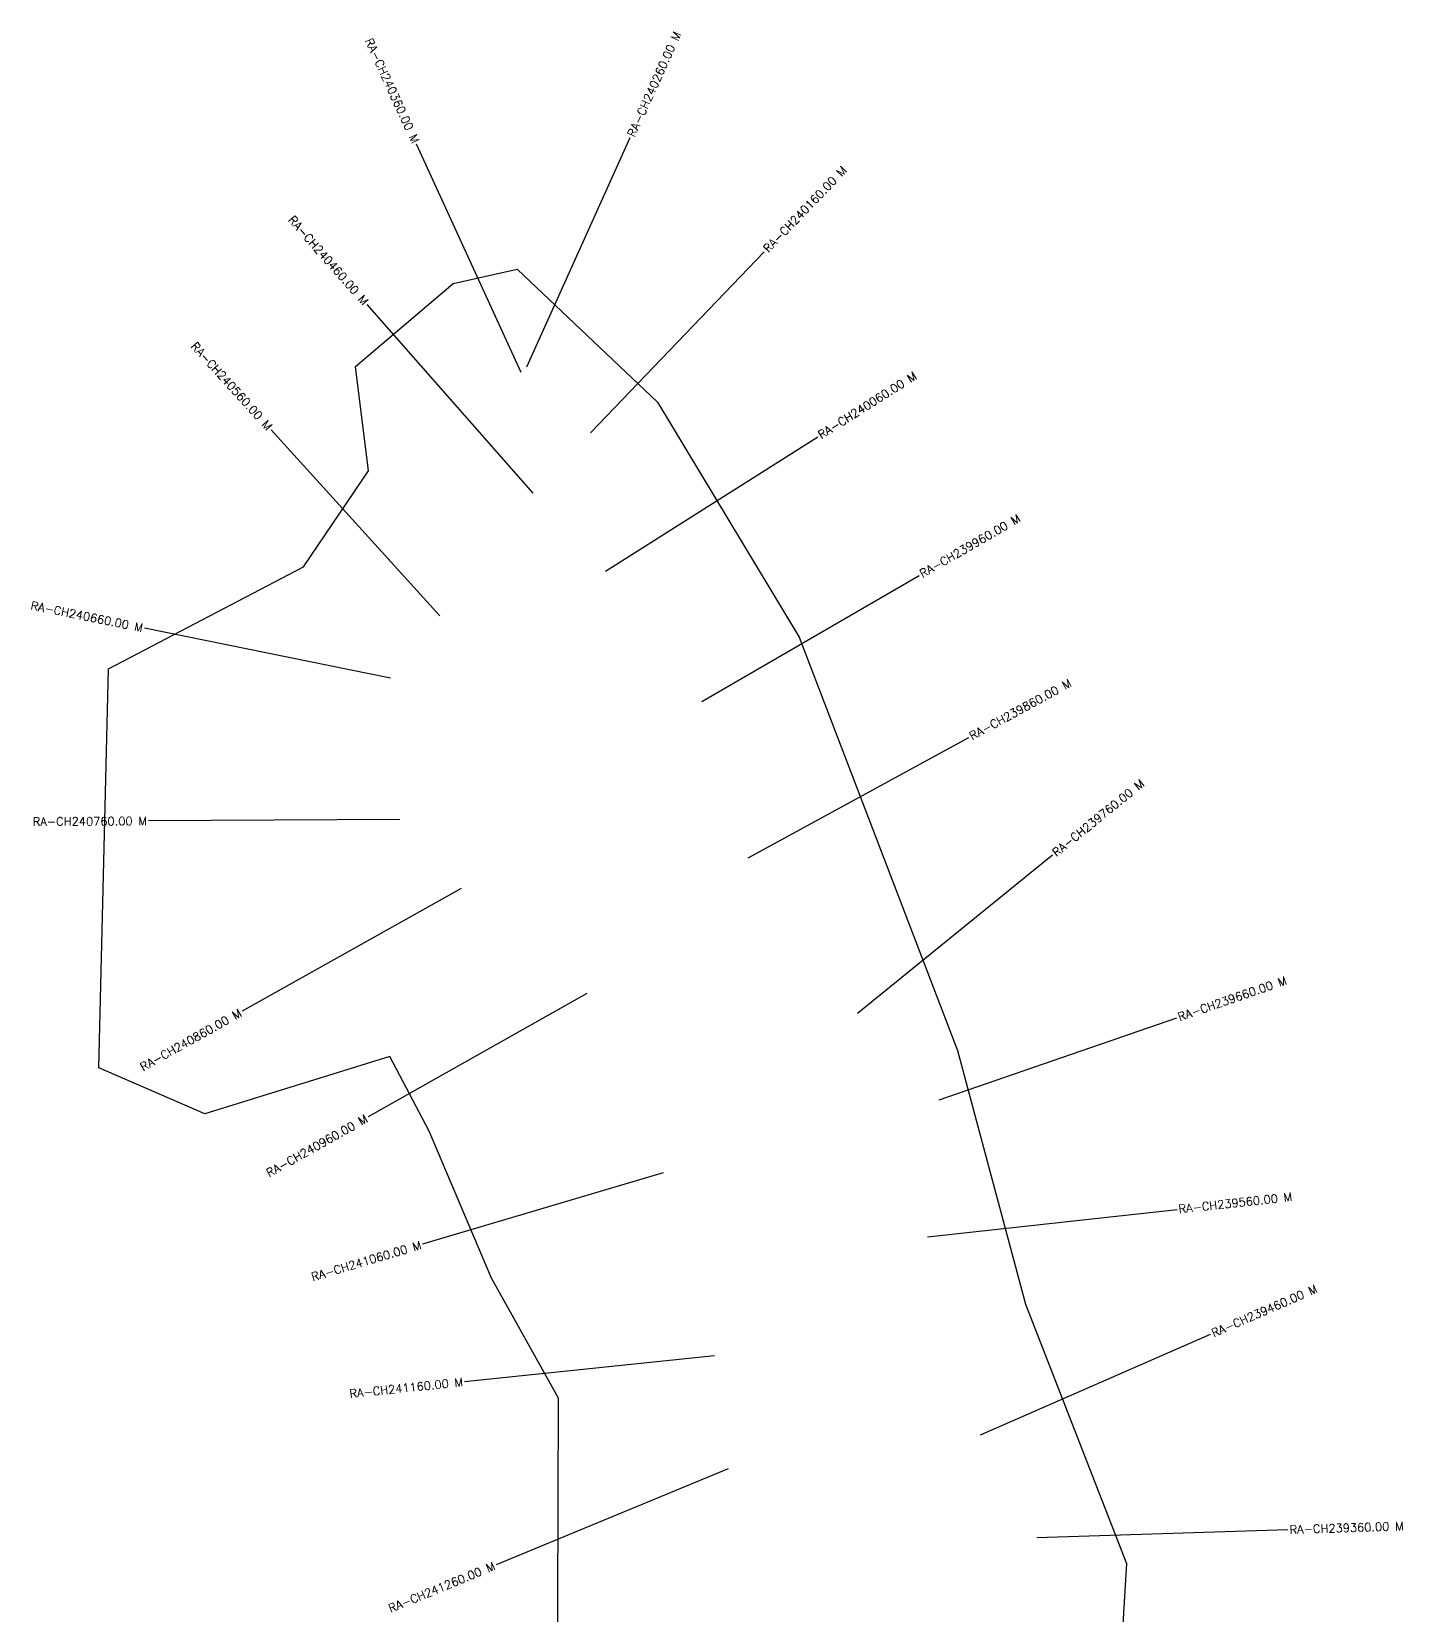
# Model space of a CAD drawing. Header units: metres. Extents: x 278749 to 282138, y 2048779 to 2051441.
# Drawn here: x 278749 to 279568, y 2050495 to 2051441 of the extents above; entities that cross this region are included whole.
import ezdxf
from ezdxf.enums import TextEntityAlignment as Align

# ---------------------------------------------------------------- set-up
doc = ezdxf.new("R2010")
doc.units = ezdxf.units.M
doc.layers.add('CS', color=134, linetype='Continuous')
doc.layers.add('CSMark', color=6, linetype='Continuous')
doc.styles.get("Standard").update_dxf_attribs({"font": 'simplex.shx'})

msp = doc.modelspace()

# ---------------------------------------------------------------- linework, layer by layer
at = {"color": 6, "flags": 128}
msp.add_lwpolyline([(279062.78, 2050440), (279063.52, 2050625.08), (279023.39, 2050696.62), (278986.28, 2050784.41), (278962.78, 2050829.11), (278852.22, 2050794.86), (278788.98, 2050822.25), (278794.58, 2051060.58), (278911.1, 2051121.41), (278949.9, 2051178.71), (278942.15, 2051240.99), (279000.63, 2051290.65), (279038.87, 2051299.09), (279122.69, 2051219.64), (279207.21, 2051079.47), (279301.8, 2050832.57), (279339.4, 2050692.32), (279342.42, 2050681.07), (279402.77, 2050526.38), (279390.55, 2050325.14)], dxfattribs=at)
at = {"layer": 'CS'}
for p, q in [((279041.09, 2051237.32), (278978.73, 2051373.75)), ((279044.64, 2051240.86), (279106.25, 2051377.63)), ((279082.49, 2051201.38), (279186.39, 2051309.56)), ((279048.25, 2051165.33), (278949.18, 2051277.96)), ((278992.49, 2051092.1), (278891.79, 2051203.27)), ((279091.57, 2051118.8), (279218.28, 2051199.08)), ((279149.12, 2051041.05), (279278.88, 2051116.29)), ((278963.18, 2051054.82), (278816.19, 2051084.7)), ((279176.84, 2050947.7), (279308.56, 2051019.47)), ((278968.64, 2050970.49), (278818.64, 2050969.65)), ((279242.15, 2050854.84), (279358.61, 2050949.37)), ((279005.34, 2050929.34), (278874.46, 2050856.06)), ((279080.37, 2050866.65), (278949.71, 2050792.96)), ((279290.95, 2050803.23), (279432.75, 2050852.15)), ((279126.04, 2050759.63), (278982.25, 2050716.93)), ((279283.84, 2050721.3), (279432.94, 2050737.76)), ((279315.49, 2050603.12), (279452.96, 2050663.14)), ((279156.62, 2050650.33), (279007.42, 2050634.83)), ((279164.8, 2050582.77), (279026.15, 2050525.55)), ((279349.26, 2050541.83), (279499.19, 2050546.52))]:
    msp.add_line(p, q, dxfattribs=at)

# ---------------------------------------------------------------- texts
at = {"layer": 'CSMark'}
for s, rotation, p in [('RA-CH240260.00 M', 65.74938, (279106.66, 2051378.54)), ('RA-CH240160.00 M', 46.15404, (279187.09, 2051310.28)), ('RA-CH240060.00 M', 32.35978, (279219.12, 2051199.62)), ('RA-CH239960.00 M', 30.10638, (279279.75, 2051116.79)), ('RA-CH239860.00 M', 28.58591, (279309.44, 2051019.95)), ('RA-CH239760.00 M', 39.06671, (279359.39, 2050950)), ('RA-CH239660.00 M', 19.03429, (279433.7, 2050852.47)), ('RA-CH239560.00 M', 6.30078, (279433.93, 2050737.87)), ('RA-CH239460.00 M', 23.58468, (279453.87, 2050663.54)), ('RA-CH239360.00 M', 1.79111, (279500.19, 2050546.55))]:
    msp.add_text(s, height=5, rotation=rotation, dxfattribs=at).set_placement(p, align=Align.MIDDLE_LEFT)
for s, rotation, p in [('RA-CH240360.00 M', 294.56357, (278978.32, 2051374.66)), ('RA-CH240460.00 M', 311.33396, (278948.56, 2051278.74)), ('RA-CH240560.00 M', 312.17138, (278891.12, 2051204.01)), ('RA-CH240660.00 M', 348.50933, (278815.21, 2051084.9)), ('RA-CH240760.00 M', 0.31948, (278817.64, 2050969.65)), ('RA-CH240860.00 M', 29.24593, (278873.59, 2050855.57)), ('RA-CH240960.00 M', 29.42391, (278948.84, 2050792.47)), ('RA-CH241060.00 M', 16.53961, (278981.29, 2050716.64)), ('RA-CH241160.00 M', 5.92734, (279006.42, 2050634.73)), ('RA-CH241260.00 M', 22.42544, (279025.22, 2050525.17))]:
    msp.add_text(s, height=5, rotation=rotation, dxfattribs=at).set_placement(p, align=Align.MIDDLE_RIGHT)

doc.saveas('drawing.dxf')
